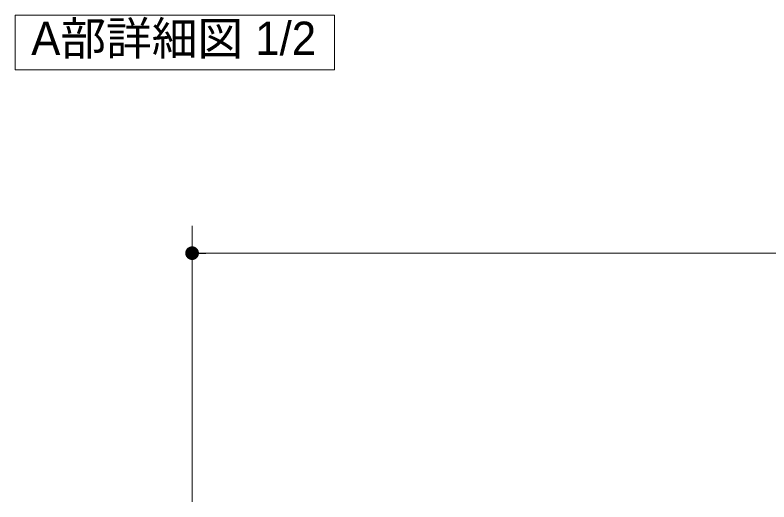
# Model space of a CAD drawing. Units: millimetres, scale not verified. Extents: x -6062 to 6062, y -3045 to 3045.
# Drawn here: x -4938 to -4111, y 1366 to 1900 of the extents above; entities that cross this region are included whole.
import ezdxf
from ezdxf.enums import TextEntityAlignment as Align

# ---------------------------------------------------------------- set-up
doc = ezdxf.new("R2010")
doc.units = ezdxf.units.MM
doc.header["$LTSCALE"] = 20
doc.header["$PDMODE"] = 32
doc.header["$PDSIZE"] = 10
for name, color, linetype, lineweight in [('0-0_2寸法-3', 7, 'Continuous', 15), ('0-1_2寸法-1', 7, 'Continuous', 15), ('0-2_0', 7, 'Continuous', 25)]:
    doc.layers.add(name, color=color, linetype=linetype, lineweight=lineweight)
doc.layers.add('0-3_Defpoints', color=7, linetype='Continuous')
doc.styles.add('ＭＳ Ｐゴシック', font='')
doc.styles.get('ＭＳ Ｐゴシック').set_extended_font_data('MS PGothic')

# ---------------------------------------------------------------- blocks, each defined once
blk = doc.blocks.new('_Dot')
at = {"layer": '0-2_0'}
blk.add_line((-10, 0), (-20, 0), dxfattribs=at)
for points in [[(0, 0), (-10, 0), (-9.92, 1.25)], [(0, 0), (-9.92, -1.25), (-10, 0)], [(0, 0), (-9.92, 1.25), (-9.69, 2.49)], [(0, 0), (-9.69, -2.49), (-9.92, -1.25)], [(0, 0), (-9.69, 2.49), (-9.3, 3.68)], [(0, 0), (-9.3, -3.68), (-9.69, -2.49)], [(0, 0), (-9.3, 3.68), (-8.76, 4.82)], [(0, 0), (-8.76, -4.82), (-9.3, -3.68)], [(0, 0), (-8.76, 4.82), (-8.09, 5.88)], [(0, 0), (-8.09, -5.88), (-8.76, -4.82)], [(0, 0), (-8.09, 5.88), (-7.29, 6.85)], [(0, 0), (-7.29, -6.85), (-8.09, -5.88)], [(0, 0), (-7.29, 6.85), (-6.37, 7.71)], [(0, 0), (-6.37, -7.71), (-7.29, -6.85)], [(0, 0), (-6.37, 7.71), (-5.36, 8.44)], [(0, 0), (-5.36, -8.44), (-6.37, -7.71)], [(0, 0), (-5.36, 8.44), (-4.26, 9.05)], [(0, 0), (-4.26, -9.05), (-5.36, -8.44)], [(0, 0), (-4.26, 9.05), (-3.09, 9.51)], [(0, 0), (-3.09, -9.51), (-4.26, -9.05)], [(0, 0), (-3.09, 9.51), (-1.87, 9.82)], [(0, 0), (-1.87, -9.82), (-3.09, -9.51)], [(0, 0), (-1.87, 9.82), (-0.63, 9.98)], [(0, 0), (-0.63, -9.98), (-1.87, -9.82)], [(0, 0), (-0.63, 9.98), (0.63, 9.98)], [(0, 0), (0.63, -9.98), (-0.63, -9.98)], [(0, 0), (0.63, 9.98), (1.87, 9.82)], [(0, 0), (1.87, 9.82), (3.09, 9.51)], [(0, 0), (3.09, 9.51), (4.26, 9.05)], [(0, 0), (4.26, 9.05), (5.36, 8.44)], [(0, 0), (5.36, 8.44), (6.37, 7.71)], [(0, 0), (6.37, 7.71), (7.29, 6.85)], [(0, 0), (7.29, 6.85), (8.09, 5.88)], [(0, 0), (8.09, 5.88), (8.76, 4.82)], [(0, 0), (8.76, 4.82), (9.3, 3.68)], [(0, 0), (9.3, 3.68), (9.69, 2.49)], [(0, 0), (9.69, 2.49), (9.92, 1.25)], [(0, 0), (9.92, 1.25), (10, 0)], [(0, 0), (1.87, -9.82), (0.63, -9.98)], [(0, 0), (3.09, -9.51), (1.87, -9.82)], [(0, 0), (4.26, -9.05), (3.09, -9.51)], [(0, 0), (5.36, -8.44), (4.26, -9.05)], [(0, 0), (6.37, -7.71), (5.36, -8.44)], [(0, 0), (7.29, -6.85), (6.37, -7.71)], [(0, 0), (8.09, -5.88), (7.29, -6.85)], [(0, 0), (8.76, -4.82), (8.09, -5.88)], [(0, 0), (9.3, -3.68), (8.76, -4.82)], [(0, 0), (9.69, -2.49), (9.3, -3.68)], [(0, 0), (9.92, -1.25), (9.69, -2.49)], [(0, 0), (10, 0), (9.92, -1.25)]]:
    blk.add_solid(points, dxfattribs=at)
blk = doc.blocks.new('グループ-22')
at = {"layer": '0-0_2寸法-3'}
blk.add_lwpolyline([(-56000, 36800), (-63000, 36800), (-63000, 38000), (-56000, 38000)], close=True, dxfattribs=at)
at = {"layer": '0-0_2寸法-3', "style": 'ＭＳ Ｐゴシック'}
blk.add_text('A部詳細図 1/2', height=733.7, dxfattribs=at).set_placement((-62646.9, 36901.7), align=Align.BOTTOM_LEFT)

msp = doc.modelspace()

# ---------------------------------------------------------------- linework, layer by layer
at = {"layer": '0-1_2寸法-1'}
for p, q in [((-4743.5, 1366), (-4743.5, 1668.86)), ((-1478.51, 1638.86), (-4728.49, 1638.86))]:
    msp.add_line(p, q, dxfattribs=at)
at = {"layer": '0-3_Defpoints'}
msp.add_point((-4743.5, 1638.86), dxfattribs=at)

# ---------------------------------------------------------------- block references
at = {"layer": '0-0_2寸法-3', "xscale": 0.05, "yscale": 0.05}
msp.add_blockref('グループ-22', (-1787.5, 0), dxfattribs=at)
at = {"layer": '0-1_2寸法-1', "xscale": 0.7503418, "yscale": 0.7503418, "rotation": 180}
msp.add_blockref('_Dot', (-4743.5, 1638.86), dxfattribs=at)

doc.saveas('drawing.dxf')
